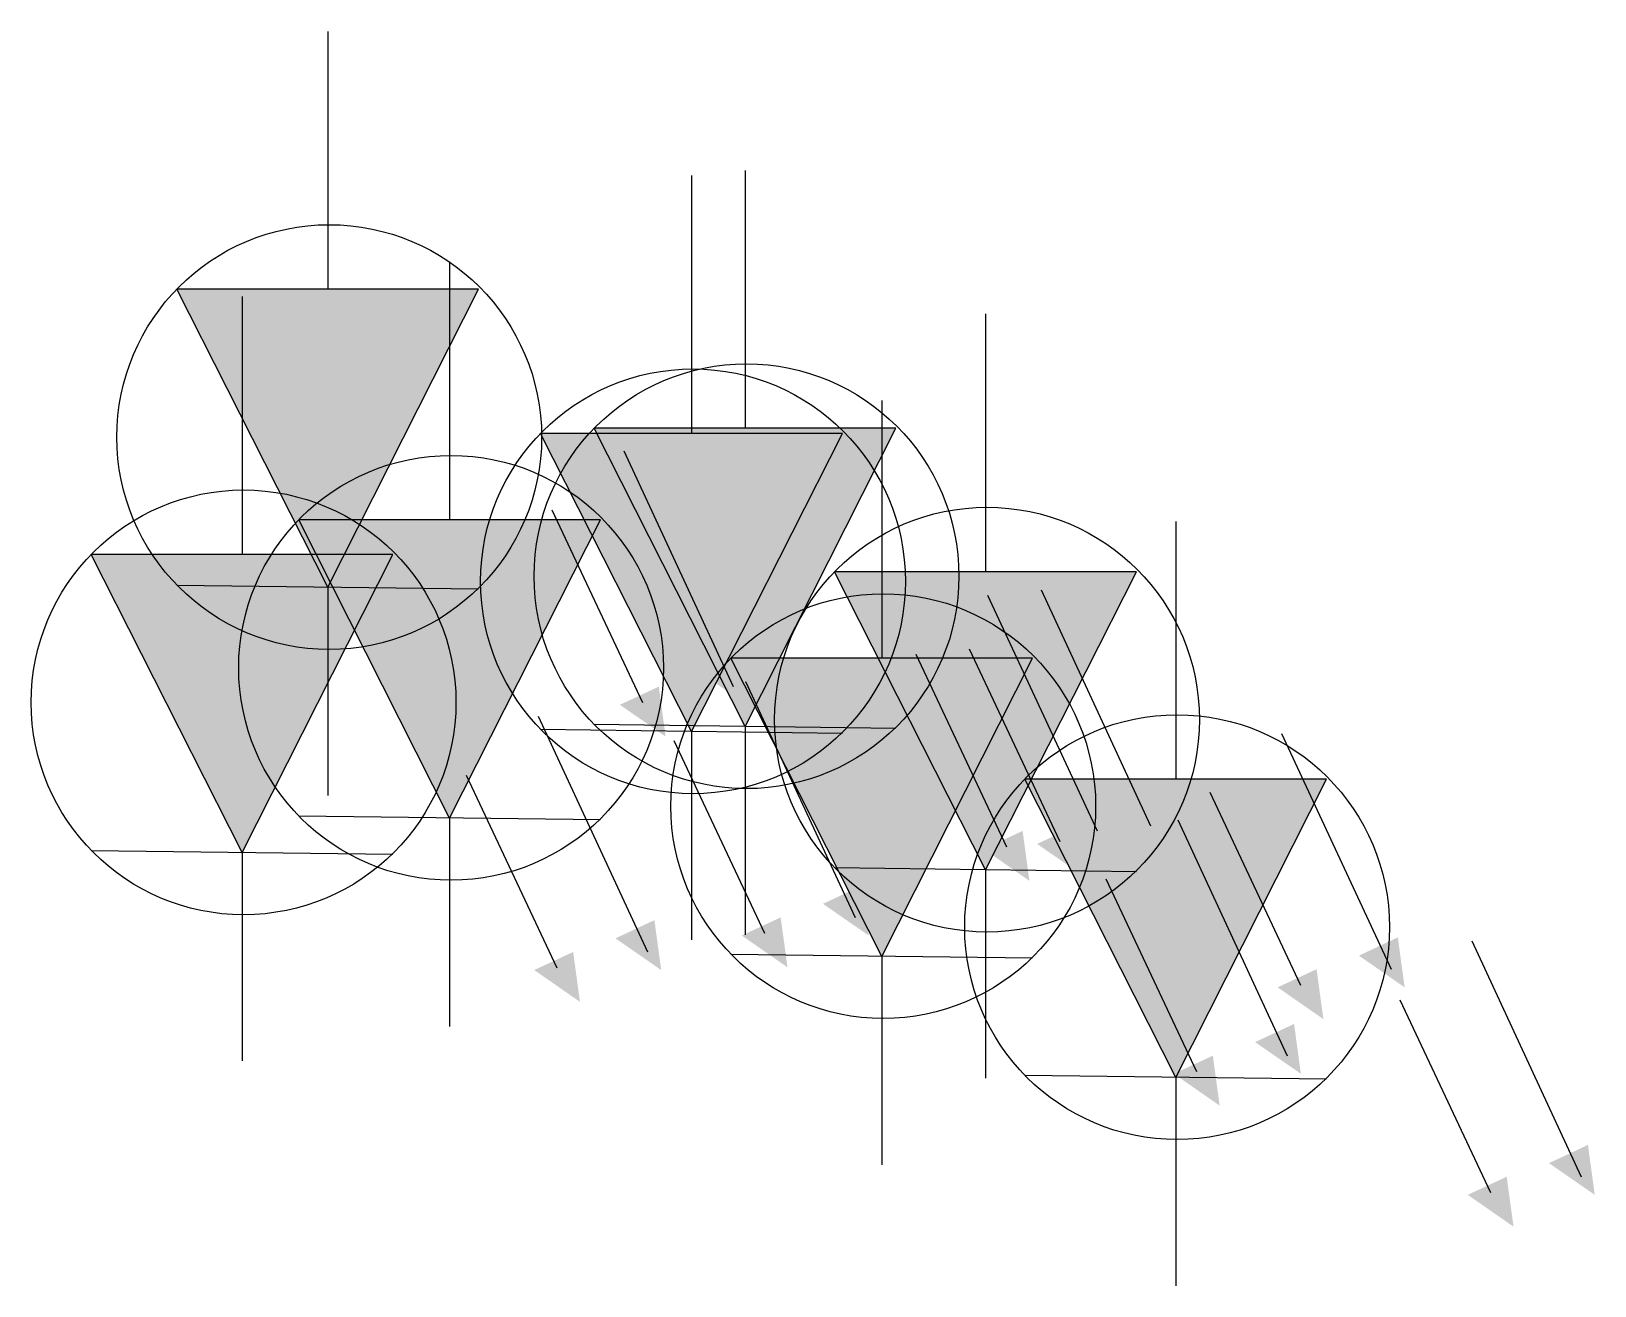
# Model space of a CAD drawing. Header units: inches. Extents: x 15.5 to 39.7, y 15 to 39.5.
# Drawn here: x 38.375 to 39.687, y 38.494 to 39.547 of the extents above.
import ezdxf

# ---------------------------------------------------------------- set-up
doc = ezdxf.new("R2010")
doc.units = ezdxf.units.IN
doc.header["$MEASUREMENT"] = 0

# ---------------------------------------------------------------- blocks, each defined once
blk = doc.blocks.new('LED')
for p, q in [((14.9886, 24.4894), (14.9886, 24.273)), ((14.9886, 24.0227), (14.8619, 24.273)), ((15.1152, 24.273), (14.8619, 24.273)), ((14.9886, 24.0227), (15.1152, 24.273)), ((14.9886, 24.0227), (14.9886, 23.8478))]:
    blk.add_line(p, q)
at = {"color": 7}
for p, q in [((15.2371, 24.1373), (15.329, 23.9393)), ((15.1768, 24.0878), (15.2529, 23.926)), ((15.1152, 24.0211), (14.8619, 24.0243))]:
    blk.add_line(p, q, dxfattribs=at)
blk.add_circle((14.9898, 24.1488), 0.1783)
blk.add_solid([(15.1152, 24.273), (14.9886, 24.0227), (14.8619, 24.273)])
for points in [[(15.302, 23.9507), (15.3347, 23.966), (15.3404, 23.9241)], [(15.2338, 23.9241), (15.2665, 23.9393), (15.2722, 23.8974)]]:
    blk.add_solid(points, dxfattribs=at)

msp = doc.modelspace()

# ---------------------------------------------------------------- block references
for p in [(23.635, 15.0575), (23.9853, 14.9407), (23.9404, 14.9364), (23.7373, 14.8638), (23.5631, 14.8348), (24.1872, 14.8203), (24.1001, 14.7477), (24.3468, 14.6461)]:
    msp.add_blockref('LED', p)

doc.saveas('drawing.dxf')
